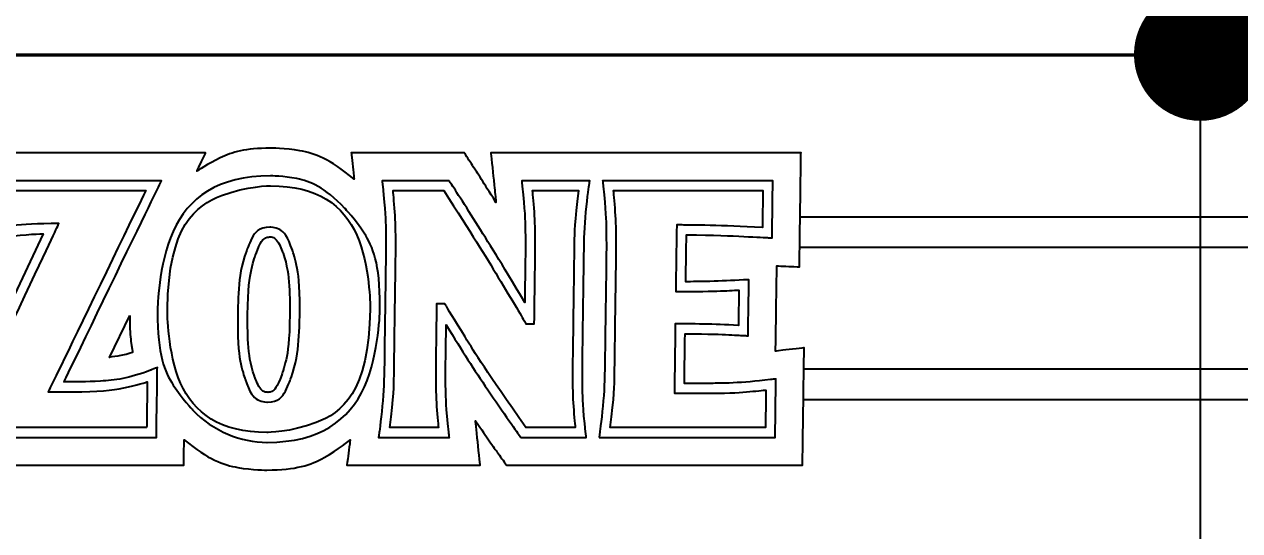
# Model space of a CAD drawing. Header units: metres. Extents: x 5805.4 to 5902.4, y 1788.4 to 1816.4.
# Drawn here: x 5849.482 to 5850.489, y 1791.725 to 1792.145 of the extents above; entities that cross this region are included whole.
import ezdxf

# ---------------------------------------------------------------- set-up
doc = ezdxf.new("R2010")
doc.units = ezdxf.units.M
doc.header["$LTSCALE"] = 0.02
doc.layers.add('A-Cielo Reflejado', color=2, linetype='Continuous')
doc.layers.add('DIM', color=8, linetype='Continuous')
doc.styles.add('Cotas 75', font='arial.ttf', dxfattribs={"height": 0.13})
doc.dimstyles.new('Estilo 75', dxfattribs={"dimtxt": 0.13, "dimasz": 0.11, "dimexe": 0.135, "dimexo": 0, "dimgap": 0.06, "dimtad": 1, "dimzin": 1, "dimdsep": 46, "dimtxsty": 'Cotas 75', "dimblk": 'DOT', "dimcen": 0.135, "dimdle": 0.135, "dimclrd": 9, "dimclre": 9, "dimclrt": 256, "dimadec": 0, "dimazin": 0, "dimtfac": 1, "dimtmove": 1, "dimatfit": 1, "dimfxl": 0, "dimarcsym": 0})

# ---------------------------------------------------------------- blocks, each defined once
blk = doc.blocks.new('_Dot')
at = {"color": 0, "linetype": 'ByBlock', "lineweight": -2}
blk.add_line((-0.5, 0), (-1, 0), dxfattribs=at)
at = {"color": 0, "linetype": 'ByBlock', "const_width": 0.5}
blk.add_lwpolyline([(-0.25, 0, 1), (0.25, 0, 1)], format="xyb", close=True, dxfattribs=at)
blk = doc.blocks.new('*D61')
at = {"layer": 'DIM', "color": 9, "lineweight": -2, "transparency": 16777216}
for p, q in [((5850.6945, 1792.1203), (5850.3216, 1792.1203)), ((5850.4566, 1792.0103), (5850.4566, 1789.2296)), ((5850.6945, 1789.1196), (5850.3216, 1789.1196))]:
    blk.add_line(p, q, dxfattribs=at)
at = {"layer": 'DIM', "color": 9, "lineweight": -2, "transparency": 16777216, "xscale": 0.11, "yscale": 0.11, "zscale": 0.11}
for p, rotation in [((5850.4566, 1792.1203), 90), ((5850.4566, 1789.1196), 270)]:
    blk.add_blockref('_Dot', p, dxfattribs=dict(at, rotation=rotation))
at = {"layer": 'DIM', "transparency": 16777216, "insert": (5850.3302, 1790.62), "char_height": 0.13, "attachment_point": 5, "rotation": 90, "style": 'Cotas 75'}
blk.add_mtext('3.00', dxfattribs=at)
blk = doc.blocks.new('hnr_text')
at = {"color": 8}
for p, q in [((47.941, -5.269), (63.497, -5.269)), ((47.913, -6.269), (63.497, -6.269)), ((48.052, -10.242), (63.497, -10.242)), ((48.052, -11.242), (63.497, -11.242))]:
    blk.add_line(p, q, dxfattribs=at)
for points, knots in [([(42.088, -3.189), (42.088, -3.189), (47.951, -3.189), (47.951, -3.189), (47.951, -3.189), (47.951, -3.189), (47.9, -6.909), (47.9, -6.909), (47.9, -6.909), (47.9, -6.909), (47.161, -6.874), (47.161, -6.874), (47.161, -6.874), (47.161, -6.874), (47.122, -9.658), (47.122, -9.658), (47.122, -9.658), (47.122, -9.658), (48.053, -9.553), (48.053, -9.553), (48.053, -9.553), (48.053, -9.553), (48.001, -13.384), (48.001, -13.384), (48.001, -13.384), (48.001, -13.384), (41.945, -13.384), (41.945, -13.384), (41.945, -13.384), (41.945, -13.384), (40.324, -13.384), (40.324, -13.384), (40.324, -13.384), (40.324, -13.384), (38.335, -13.384), (38.335, -13.384), (38.335, -13.384), (38.335, -13.384), (38.016, -12.932), (38.016, -12.932), (38.016, -12.932), (37.767, -12.578), (37.537, -12.247), (37.325, -11.937), (37.325, -11.937), (37.333, -12.023), (37.342, -12.112), (37.352, -12.204), (37.352, -12.204), (37.352, -12.204), (37.478, -13.384), (37.478, -13.384), (37.478, -13.384), (37.478, -13.384), (33.124, -13.384), (33.124, -13.384), (33.124, -13.384), (33.124, -13.384), (33.235, -12.556), (33.235, -12.556), (33.235, -12.556), (32.429, -13.209), (31.462, -13.541), (30.515, -13.542), (30.515, -13.542), (29.571, -13.542), (28.605, -13.209), (27.81, -12.551), (27.81, -12.551), (27.81, -12.551), (27.799, -13.384), (27.799, -13.384), (27.799, -13.384), (27.799, -13.384), (18.652, -13.384), (18.652, -13.384), (18.652, -13.384), (18.652, -13.384), (21.7, -6.911), (21.7, -6.911), (21.7, -6.911), (21.426, -6.972), (21.217, -7.038), (21.037, -7.092), (21.037, -7.092), (21.037, -7.092), (19.634, -7.529), (19.634, -7.529), (19.634, -7.529), (19.634, -7.529), (19.68, -4.241), (19.68, -4.241), (19.68, -4.241), (19.68, -4.241), (19.694, -3.189), (19.694, -3.189), (19.694, -3.189), (19.694, -3.189), (28.514, -3.189), (28.514, -3.189), (28.514, -3.189), (28.514, -3.189), (28.226, -3.785), (28.226, -3.785), (28.226, -3.785), (28.962, -3.286), (29.805, -3.032), (30.631, -3.032), (30.631, -3.032), (31.585, -3.032), (32.56, -3.372), (33.359, -4.042), (33.359, -4.042), (33.359, -4.042), (33.269, -3.189), (33.269, -3.189), (33.269, -3.189), (34.5, -3.189), (35.731, -3.189), (36.962, -3.189), (36.962, -3.189), (36.962, -3.189), (37.277, -3.68), (37.277, -3.68), (37.277, -3.68), (37.517, -4.053), (37.754, -4.426), (37.991, -4.801), (37.991, -4.801), (37.979, -4.664), (37.966, -4.52), (37.95, -4.368), (37.95, -4.368), (37.95, -4.368), (37.825, -3.189), (37.825, -3.189), (37.825, -3.189), (37.825, -3.189), (42.088, -3.189), (42.088, -3.189), (42.088, -3.189), (42.088, -3.189), (42.088, -3.189), (42.088, -3.189)], [0, 0, 0, 0, 0.027778, 0.027778, 0.027778, 0.041667, 0.055556, 0.055556, 0.055556, 0.069444, 0.083333, 0.083333, 0.083333, 0.097222, 0.111111, 0.111111, 0.111111, 0.125, 0.138889, 0.138889, 0.138889, 0.152778, 0.166667, 0.166667, 0.166667, 0.180556, 0.194444, 0.194444, 0.194444, 0.208333, 0.222222, 0.222222, 0.222222, 0.236111, 0.25, 0.25, 0.25, 0.263889, 0.277778, 0.277778, 0.277778, 0.291667, 0.305556, 0.305556, 0.305556, 0.319444, 0.333333, 0.333333, 0.333333, 0.347222, 0.361111, 0.361111, 0.361111, 0.375, 0.388889, 0.388889, 0.388889, 0.402778, 0.416667, 0.416667, 0.416667, 0.430556, 0.444444, 0.444444, 0.444444, 0.458333, 0.472222, 0.472222, 0.472222, 0.486111, 0.5, 0.5, 0.5, 0.513889, 0.527778, 0.527778, 0.527778, 0.541667, 0.555556, 0.555556, 0.555556, 0.569444, 0.583333, 0.583333, 0.583333, 0.597222, 0.611111, 0.611111, 0.611111, 0.625, 0.638889, 0.638889, 0.638889, 0.652778, 0.666667, 0.666667, 0.666667, 0.680556, 0.694444, 0.694444, 0.694444, 0.708333, 0.722222, 0.722222, 0.722222, 0.736111, 0.75, 0.75, 0.75, 0.763889, 0.777778, 0.777778, 0.777778, 0.791667, 0.805556, 0.805556, 0.805556, 0.819444, 0.833333, 0.833333, 0.833333, 0.847222, 0.861111, 0.861111, 0.861111, 0.875, 0.888889, 0.888889, 0.888889, 0.902778, 0.916667, 0.916667, 0.916667, 0.930556, 0.944444, 0.944444, 0.944444, 0.958333, 0.972222, 0.972222, 0.972222, 0.986111, 1, 1, 1, 1]), ([(27.264, -8.292), (27.264, -8.292), (27.264, -8.292), (27.264, -8.292), (27.264, -8.292), (27.263, -8.317), (27.263, -8.345), (27.264, -8.376), (27.264, -8.376), (27.269, -11.064), (28.987, -12.309), (30.516, -12.315), (30.516, -12.315), (32.06, -12.31), (33.839, -11.033), (33.883, -8.287), (33.883, -8.287), (33.883, -8.256), (33.883, -8.227), (33.883, -8.199), (33.883, -8.199), (33.877, -5.511), (32.159, -4.265), (30.631, -4.259), (30.631, -4.259), (29.086, -4.264), (27.307, -5.541), (27.264, -8.289), (27.264, -8.289), (27.264, -8.289), (27.264, -8.292), (27.264, -8.292), (27.264, -8.292), (27.264, -8.292), (27.264, -8.292), (27.264, -8.292)], [0, 0, 0, 0, 0.111111, 0.111111, 0.111111, 0.166667, 0.222222, 0.222222, 0.222222, 0.277778, 0.333333, 0.333333, 0.333333, 0.388889, 0.444444, 0.444444, 0.444444, 0.5, 0.555556, 0.555556, 0.555556, 0.611111, 0.666667, 0.666667, 0.666667, 0.722222, 0.777778, 0.777778, 0.777778, 0.833333, 0.888889, 0.888889, 0.888889, 0.944444, 1, 1, 1, 1]), ([(20.587, -12.156), (20.587, -12.156), (20.587, -12.156), (20.587, -12.156), (20.587, -12.156), (20.587, -12.156), (26.588, -12.156), (26.588, -12.156), (26.588, -12.156), (26.588, -12.156), (26.609, -10.661), (26.609, -10.661), (26.609, -10.661), (25.885, -10.896), (25.013, -10.988), (24.17, -10.988), (24.17, -10.988), (24.17, -10.988), (23.376, -10.988), (23.376, -10.988), (23.376, -10.988), (23.376, -10.988), (26.556, -4.417), (26.556, -4.417), (26.556, -4.417), (26.556, -4.417), (20.904, -4.417), (20.904, -4.417), (20.904, -4.417), (20.904, -4.417), (20.885, -5.856), (20.885, -5.856), (20.885, -5.856), (21.384, -5.708), (22.183, -5.515), (23.467, -5.495), (23.467, -5.495), (23.467, -5.495), (23.725, -5.491), (23.725, -5.491), (23.725, -5.491), (23.725, -5.491), (20.587, -12.156), (20.587, -12.156)], [0, 0, 0, 0, 0.090909, 0.090909, 0.090909, 0.136364, 0.181818, 0.181818, 0.181818, 0.227273, 0.272727, 0.272727, 0.272727, 0.318182, 0.363636, 0.363636, 0.363636, 0.409091, 0.454545, 0.454545, 0.454545, 0.5, 0.545455, 0.545455, 0.545455, 0.590909, 0.636364, 0.636364, 0.636364, 0.681818, 0.727273, 0.727273, 0.727273, 0.772727, 0.818182, 0.818182, 0.818182, 0.863636, 0.909091, 0.909091, 0.909091, 0.954545, 1, 1, 1, 1]), ([(40.579, -12.157), (40.579, -12.157), (40.579, -12.157), (40.579, -12.157), (40.579, -12.157), (40.507, -11.422), (40.491, -10.851), (40.492, -10.363), (40.492, -10.363), (40.492, -10.166), (40.494, -9.983), (40.497, -9.809), (40.497, -9.809), (40.497, -9.809), (40.539, -6.761), (40.539, -6.761), (40.539, -6.761), (40.547, -6.152), (40.557, -5.444), (40.686, -4.417), (40.686, -4.417), (40.686, -4.417), (39.188, -4.417), (39.188, -4.417), (39.188, -4.417), (39.26, -5.151), (39.276, -5.723), (39.276, -6.212), (39.276, -6.212), (39.275, -6.408), (39.273, -6.59), (39.271, -6.765), (39.271, -6.765), (39.271, -6.765), (39.244, -8.764), (39.244, -8.764), (39.244, -8.764), (39.244, -8.764), (39.085, -8.764), (39.085, -8.764), (39.085, -8.764), (39.085, -8.764), (38.97, -8.764), (38.97, -8.764), (38.97, -8.764), (38.97, -8.764), (38.924, -8.685), (38.924, -8.685), (38.924, -8.685), (38.076, -7.245), (37.195, -5.825), (36.292, -4.417), (36.292, -4.417), (36.292, -4.417), (34.633, -4.417), (34.633, -4.417), (34.633, -4.417), (34.704, -5.151), (34.72, -5.723), (34.72, -6.212), (34.72, -6.212), (34.72, -6.408), (34.718, -6.59), (34.715, -6.765), (34.715, -6.765), (34.715, -6.765), (34.673, -9.813), (34.673, -9.813), (34.673, -9.813), (34.665, -10.422), (34.655, -11.13), (34.527, -12.157), (34.527, -12.157), (34.527, -12.157), (36.113, -12.157), (36.113, -12.157), (36.113, -12.157), (36.04, -11.423), (36.025, -10.852), (36.025, -10.364), (36.025, -10.364), (36.025, -10.167), (36.028, -9.984), (36.031, -9.809), (36.031, -9.809), (36.031, -9.809), (36.054, -8.115), (36.054, -8.115), (36.054, -8.115), (36.054, -8.115), (36.213, -8.115), (36.213, -8.115), (36.213, -8.115), (36.213, -8.115), (36.326, -8.115), (36.326, -8.115), (36.326, -8.115), (36.326, -8.115), (36.373, -8.193), (36.373, -8.193), (36.373, -8.193), (36.945, -9.139), (37.675, -10.314), (38.971, -12.157), (38.971, -12.157), (38.971, -12.157), (40.579, -12.157), (40.579, -12.157)], [0, 0, 0, 0, 0.037037, 0.037037, 0.037037, 0.055556, 0.074074, 0.074074, 0.074074, 0.092593, 0.111111, 0.111111, 0.111111, 0.12963, 0.148148, 0.148148, 0.148148, 0.166667, 0.185185, 0.185185, 0.185185, 0.203704, 0.222222, 0.222222, 0.222222, 0.240741, 0.259259, 0.259259, 0.259259, 0.277778, 0.296296, 0.296296, 0.296296, 0.314815, 0.333333, 0.333333, 0.333333, 0.351852, 0.37037, 0.37037, 0.37037, 0.388889, 0.407407, 0.407407, 0.407407, 0.425926, 0.444444, 0.444444, 0.444444, 0.462963, 0.481481, 0.481481, 0.481481, 0.5, 0.518519, 0.518519, 0.518519, 0.537037, 0.555556, 0.555556, 0.555556, 0.574074, 0.592593, 0.592593, 0.592593, 0.611111, 0.62963, 0.62963, 0.62963, 0.648148, 0.666667, 0.666667, 0.666667, 0.685185, 0.703704, 0.703704, 0.703704, 0.722222, 0.740741, 0.740741, 0.740741, 0.759259, 0.777778, 0.777778, 0.777778, 0.796296, 0.814815, 0.814815, 0.814815, 0.833333, 0.851852, 0.851852, 0.851852, 0.87037, 0.888889, 0.888889, 0.888889, 0.907407, 0.925926, 0.925926, 0.925926, 0.944444, 0.962963, 0.962963, 0.962963, 0.981481, 1, 1, 1, 1]), ([(46.79, -12.157), (46.79, -12.157), (46.79, -12.157), (46.79, -12.157), (46.79, -12.157), (46.79, -12.157), (46.807, -10.928), (46.807, -10.928), (46.807, -10.928), (46.316, -10.98), (45.674, -11.033), (45.02, -11.033), (45.02, -11.033), (45.02, -11.033), (43.816, -11.033), (43.816, -11.033), (43.816, -11.033), (43.816, -11.033), (43.848, -8.77), (43.848, -8.77), (43.848, -8.77), (43.848, -8.77), (44.007, -8.77), (44.007, -8.77), (44.007, -8.77), (44.807, -8.77), (45.469, -8.796), (45.907, -8.818), (45.907, -8.818), (45.907, -8.818), (45.923, -7.666), (45.923, -7.666), (45.923, -7.666), (45.484, -7.688), (44.824, -7.714), (44.026, -7.714), (44.026, -7.714), (44.026, -7.714), (43.862, -7.714), (43.862, -7.714), (43.862, -7.714), (43.862, -7.714), (43.893, -5.54), (43.893, -5.54), (43.893, -5.54), (43.893, -5.54), (44.052, -5.54), (44.052, -5.54), (44.052, -5.54), (44.957, -5.54), (45.983, -5.589), (46.69, -5.623), (46.69, -5.623), (46.69, -5.623), (46.706, -4.417), (46.706, -4.417), (46.706, -4.417), (46.706, -4.417), (41.832, -4.417), (41.832, -4.417), (41.832, -4.417), (41.903, -5.149), (41.919, -5.72), (41.919, -6.208), (41.919, -6.208), (41.919, -6.405), (41.916, -6.589), (41.914, -6.765), (41.914, -6.765), (41.914, -6.765), (41.872, -9.814), (41.872, -9.814), (41.872, -9.814), (41.863, -10.422), (41.854, -11.131), (41.726, -12.157), (41.726, -12.157), (41.726, -12.157), (46.79, -12.157), (46.79, -12.157)], [0, 0, 0, 0, 0.05, 0.05, 0.05, 0.075, 0.1, 0.1, 0.1, 0.125, 0.15, 0.15, 0.15, 0.175, 0.2, 0.2, 0.2, 0.225, 0.25, 0.25, 0.25, 0.275, 0.3, 0.3, 0.3, 0.325, 0.35, 0.35, 0.35, 0.375, 0.4, 0.4, 0.4, 0.425, 0.45, 0.45, 0.45, 0.475, 0.5, 0.5, 0.5, 0.525, 0.55, 0.55, 0.55, 0.575, 0.6, 0.6, 0.6, 0.625, 0.65, 0.65, 0.65, 0.675, 0.7, 0.7, 0.7, 0.725, 0.75, 0.75, 0.75, 0.775, 0.8, 0.8, 0.8, 0.825, 0.85, 0.85, 0.85, 0.875, 0.9, 0.9, 0.9, 0.925, 0.95, 0.95, 0.95, 0.975, 1, 1, 1, 1]), ([(29.801, -10.577), (29.801, -10.577), (29.801, -10.577), (29.801, -10.577), (29.801, -10.577), (29.647, -10.125), (29.561, -9.481), (29.56, -8.639), (29.56, -8.639), (29.56, -8.581), (29.561, -8.523), (29.562, -8.465), (29.562, -8.465), (29.575, -7.567), (29.676, -6.88), (29.843, -6.4), (29.843, -6.4), (30.008, -5.931), (30.25, -5.618), (30.61, -5.608), (30.61, -5.608), (30.96, -5.616), (31.193, -5.916), (31.345, -6.358), (31.345, -6.358), (31.499, -6.81), (31.586, -7.456), (31.586, -8.298), (31.586, -8.298), (31.586, -8.354), (31.586, -8.412), (31.585, -8.47), (31.585, -8.47), (31.572, -9.368), (31.471, -10.055), (31.303, -10.534), (31.303, -10.534), (31.138, -11.004), (30.896, -11.317), (30.536, -11.326), (30.536, -11.326), (30.187, -11.319), (29.952, -11.019), (29.801, -10.577)], [0, 0, 0, 0, 0.090909, 0.090909, 0.090909, 0.136364, 0.181818, 0.181818, 0.181818, 0.227273, 0.272727, 0.272727, 0.272727, 0.318182, 0.363636, 0.363636, 0.363636, 0.409091, 0.454545, 0.454545, 0.454545, 0.5, 0.545455, 0.545455, 0.545455, 0.590909, 0.636364, 0.636364, 0.636364, 0.681818, 0.727273, 0.727273, 0.727273, 0.772727, 0.818182, 0.818182, 0.818182, 0.863636, 0.909091, 0.909091, 0.909091, 0.954545, 1, 1, 1, 1]), ([(26.036, -8.49), (26.036, -8.49), (25.372, -9.862), (25.372, -9.862), (25.372, -9.862), (25.649, -9.823), (25.908, -9.771), (26.131, -9.705), (26.131, -9.705), (26.068, -9.342), (26.035, -8.958), (26.036, -8.556), (26.036, -8.556), (26.036, -8.541), (26.035, -8.519), (26.036, -8.49)], [0, 0, 0, 0, 0.25, 0.25, 0.25, 0.375, 0.5, 0.5, 0.5, 0.625, 0.75, 0.75, 0.75, 0.875, 1, 1, 1, 1])]:
    blk.add_open_spline(points, degree=3, knots=knots)
for points, knots in [([(30.516, -12.637), (29.663, -12.637), (28.768, -12.285), (28.086, -11.573), (28.086, -11.573), (27.404, -10.862), (26.941, -9.791), (26.942, -8.376), (26.942, -8.376), (26.942, -8.347), (26.941, -8.315), (26.943, -8.281), (26.943, -8.281), (26.979, -5.387), (28.908, -3.933), (30.631, -3.937), (30.631, -3.937), (31.484, -3.937), (32.378, -4.289), (33.06, -5.001), (33.06, -5.001), (33.742, -5.713), (34.205, -6.783), (34.205, -8.199), (34.205, -8.199), (34.205, -8.228), (34.204, -8.258), (34.204, -8.289), (34.204, -8.289), (34.169, -11.181), (32.245, -12.637), (30.524, -12.637), (30.524, -12.637), (30.521, -12.637), (30.518, -12.637), (30.516, -12.637)], [0, 0, 0, 0, 0.111111, 0.111111, 0.111111, 0.166667, 0.222222, 0.222222, 0.222222, 0.277778, 0.333333, 0.333333, 0.333333, 0.388889, 0.444444, 0.444444, 0.444444, 0.5, 0.555556, 0.555556, 0.555556, 0.611111, 0.666667, 0.666667, 0.666667, 0.722222, 0.777778, 0.777778, 0.777778, 0.833333, 0.888889, 0.888889, 0.888889, 0.944444, 1, 1, 1, 1]), ([(20.079, -12.479), (20.079, -12.479), (23.213, -5.824), (23.213, -5.824), (23.213, -5.824), (21.926, -5.87), (21.209, -6.091), (20.769, -6.228), (20.769, -6.228), (20.769, -6.228), (20.557, -6.293), (20.557, -6.293), (20.557, -6.293), (20.557, -6.293), (20.585, -4.254), (20.585, -4.254), (20.585, -4.254), (20.585, -4.254), (20.587, -4.095), (20.587, -4.095), (20.587, -4.095), (20.587, -4.095), (27.07, -4.095), (27.07, -4.095), (27.07, -4.095), (27.07, -4.095), (23.889, -10.666), (23.889, -10.666), (23.889, -10.666), (23.889, -10.666), (24.17, -10.666), (24.17, -10.666), (24.17, -10.666), (25.074, -10.667), (26.013, -10.553), (26.715, -10.282), (26.715, -10.282), (26.715, -10.282), (26.937, -10.196), (26.937, -10.196), (26.937, -10.196), (26.937, -10.196), (26.906, -12.479), (26.906, -12.479), (26.906, -12.479), (26.906, -12.479), (20.079, -12.479), (20.079, -12.479)], [0, 0, 0, 0, 0.083333, 0.083333, 0.083333, 0.125, 0.166667, 0.166667, 0.166667, 0.208333, 0.25, 0.25, 0.25, 0.291667, 0.333333, 0.333333, 0.333333, 0.375, 0.416667, 0.416667, 0.416667, 0.458333, 0.5, 0.5, 0.5, 0.541667, 0.583333, 0.583333, 0.583333, 0.625, 0.666667, 0.666667, 0.666667, 0.708333, 0.75, 0.75, 0.75, 0.791667, 0.833333, 0.833333, 0.833333, 0.875, 0.916667, 0.916667, 0.916667, 0.958333, 1, 1, 1, 1]), ([(38.805, -12.479), (38.805, -12.479), (38.756, -12.41), (38.756, -12.41), (38.756, -12.41), (37.622, -10.8), (36.911, -9.689), (36.366, -8.801), (36.366, -8.801), (36.366, -8.801), (36.352, -9.813), (36.352, -9.813), (36.352, -9.813), (36.35, -9.988), (36.347, -10.17), (36.347, -10.364), (36.347, -10.364), (36.347, -10.883), (36.364, -11.492), (36.451, -12.301), (36.451, -12.301), (36.451, -12.301), (36.47, -12.479), (36.47, -12.479), (36.47, -12.479), (36.47, -12.479), (34.159, -12.479), (34.159, -12.479), (34.159, -12.479), (34.159, -12.479), (34.184, -12.296), (34.184, -12.296), (34.184, -12.296), (34.332, -11.187), (34.342, -10.452), (34.351, -9.809), (34.351, -9.809), (34.351, -9.809), (34.393, -6.761), (34.393, -6.761), (34.393, -6.761), (34.396, -6.586), (34.398, -6.405), (34.398, -6.212), (34.398, -6.212), (34.398, -5.691), (34.38, -5.081), (34.295, -4.273), (34.295, -4.273), (34.295, -4.273), (34.275, -4.095), (34.275, -4.095), (34.275, -4.095), (34.275, -4.095), (36.38, -4.095), (36.38, -4.095), (36.38, -4.095), (36.38, -4.095), (36.38, -4.095), (36.38, -4.095), (36.38, -4.095), (36.38, -4.095), (36.38, -4.095), (36.38, -4.095), (36.38, -4.095), (36.38, -4.095), (36.468, -4.095), (36.468, -4.095), (36.468, -4.095), (36.468, -4.095), (36.515, -4.169), (36.515, -4.169), (36.515, -4.169), (37.341, -5.456), (38.149, -6.752), (38.931, -8.066), (38.931, -8.066), (38.931, -8.066), (38.949, -6.761), (38.949, -6.761), (38.949, -6.761), (38.952, -6.586), (38.954, -6.405), (38.954, -6.212), (38.954, -6.212), (38.954, -5.691), (38.936, -5.081), (38.85, -4.273), (38.85, -4.273), (38.85, -4.273), (38.832, -4.095), (38.832, -4.095), (38.832, -4.095), (38.832, -4.095), (41.053, -4.095), (41.053, -4.095), (41.053, -4.095), (41.053, -4.095), (41.028, -4.278), (41.028, -4.278), (41.028, -4.278), (40.879, -5.387), (40.87, -6.122), (40.861, -6.765), (40.861, -6.765), (40.861, -6.765), (40.818, -9.813), (40.818, -9.813), (40.818, -9.813), (40.816, -9.988), (40.813, -10.169), (40.814, -10.363), (40.814, -10.363), (40.814, -10.882), (40.831, -11.491), (40.918, -12.301), (40.918, -12.301), (40.918, -12.301), (40.937, -12.479), (40.937, -12.479), (40.937, -12.479), (40.937, -12.479), (38.805, -12.479), (38.805, -12.479)], [0, 0, 0, 0, 0.032258, 0.032258, 0.032258, 0.048387, 0.064516, 0.064516, 0.064516, 0.080645, 0.096774, 0.096774, 0.096774, 0.112903, 0.129032, 0.129032, 0.129032, 0.145161, 0.16129, 0.16129, 0.16129, 0.177419, 0.193548, 0.193548, 0.193548, 0.209677, 0.225806, 0.225806, 0.225806, 0.241935, 0.258065, 0.258065, 0.258065, 0.274194, 0.290323, 0.290323, 0.290323, 0.306452, 0.322581, 0.322581, 0.322581, 0.33871, 0.354839, 0.354839, 0.354839, 0.370968, 0.387097, 0.387097, 0.387097, 0.403226, 0.419355, 0.419355, 0.419355, 0.435484, 0.451613, 0.451613, 0.451613, 0.467742, 0.483871, 0.483871, 0.483871, 0.5, 0.516129, 0.516129, 0.516129, 0.532258, 0.548387, 0.548387, 0.548387, 0.564516, 0.580645, 0.580645, 0.580645, 0.596774, 0.612903, 0.612903, 0.612903, 0.629032, 0.645161, 0.645161, 0.645161, 0.66129, 0.677419, 0.677419, 0.677419, 0.693548, 0.709677, 0.709677, 0.709677, 0.725806, 0.741935, 0.741935, 0.741935, 0.758065, 0.774194, 0.774194, 0.774194, 0.790323, 0.806452, 0.806452, 0.806452, 0.822581, 0.83871, 0.83871, 0.83871, 0.854839, 0.870968, 0.870968, 0.870968, 0.887097, 0.903226, 0.903226, 0.903226, 0.919355, 0.935484, 0.935484, 0.935484, 0.951613, 0.967742, 0.967742, 0.967742, 0.983871, 1, 1, 1, 1]), ([(41.358, -12.479), (41.358, -12.479), (41.383, -12.297), (41.383, -12.297), (41.383, -12.297), (41.531, -11.187), (41.541, -10.452), (41.55, -9.809), (41.55, -9.809), (41.55, -9.809), (41.592, -6.761), (41.592, -6.761), (41.592, -6.761), (41.594, -6.585), (41.596, -6.403), (41.596, -6.208), (41.596, -6.208), (41.596, -5.689), (41.579, -5.08), (41.494, -4.273), (41.494, -4.273), (41.494, -4.273), (41.475, -4.095), (41.475, -4.095), (41.475, -4.095), (41.475, -4.095), (47.032, -4.095), (47.032, -4.095), (47.032, -4.095), (47.032, -4.095), (47.007, -5.96), (47.007, -5.96), (47.007, -5.96), (47.007, -5.96), (46.841, -5.953), (46.841, -5.953), (46.841, -5.953), (46.174, -5.921), (45.139, -5.868), (44.21, -5.863), (44.21, -5.863), (44.21, -5.863), (44.189, -7.392), (44.189, -7.392), (44.189, -7.392), (45.016, -7.388), (45.679, -7.357), (46.077, -7.336), (46.077, -7.336), (46.077, -7.336), (46.249, -7.326), (46.249, -7.326), (46.249, -7.326), (46.249, -7.326), (46.224, -9.157), (46.224, -9.157), (46.224, -9.157), (46.224, -9.157), (46.057, -9.148), (46.057, -9.148), (46.057, -9.148), (45.658, -9.127), (44.994, -9.096), (44.165, -9.092), (44.165, -9.092), (44.165, -9.092), (44.143, -10.711), (44.143, -10.711), (44.143, -10.711), (44.143, -10.711), (45.02, -10.711), (45.02, -10.711), (45.02, -10.711), (45.738, -10.711), (46.451, -10.645), (46.952, -10.588), (46.952, -10.588), (46.952, -10.588), (47.133, -10.568), (47.133, -10.568), (47.133, -10.568), (47.133, -10.568), (47.107, -12.479), (47.107, -12.479), (47.107, -12.479), (47.107, -12.479), (41.358, -12.479), (41.358, -12.479)], [0, 0, 0, 0, 0.045455, 0.045455, 0.045455, 0.068182, 0.090909, 0.090909, 0.090909, 0.113636, 0.136364, 0.136364, 0.136364, 0.159091, 0.181818, 0.181818, 0.181818, 0.204545, 0.227273, 0.227273, 0.227273, 0.25, 0.272727, 0.272727, 0.272727, 0.295455, 0.318182, 0.318182, 0.318182, 0.340909, 0.363636, 0.363636, 0.363636, 0.386364, 0.409091, 0.409091, 0.409091, 0.431818, 0.454545, 0.454545, 0.454545, 0.477273, 0.5, 0.5, 0.5, 0.522727, 0.545455, 0.545455, 0.545455, 0.568182, 0.590909, 0.590909, 0.590909, 0.613636, 0.636364, 0.636364, 0.636364, 0.659091, 0.681818, 0.681818, 0.681818, 0.704545, 0.727273, 0.727273, 0.727273, 0.75, 0.772727, 0.772727, 0.772727, 0.795455, 0.818182, 0.818182, 0.818182, 0.840909, 0.863636, 0.863636, 0.863636, 0.886364, 0.909091, 0.909091, 0.909091, 0.931818, 0.954545, 0.954545, 0.954545, 0.977273, 1, 1, 1, 1]), ([(31, -10.428), (31, -10.428), (31, -10.428), (31, -10.428), (31, -10.428), (31.15, -10.001), (31.251, -9.34), (31.263, -8.466), (31.263, -8.466), (31.264, -8.408), (31.264, -8.353), (31.264, -8.298), (31.264, -8.298), (31.265, -7.479), (31.177, -6.86), (31.04, -6.462), (31.04, -6.462), (30.9, -6.056), (30.727, -5.922), (30.61, -5.93), (30.61, -5.93), (30.489, -5.921), (30.299, -6.071), (30.147, -6.507), (30.147, -6.507), (29.997, -6.934), (29.895, -7.595), (29.884, -8.47), (29.884, -8.47), (29.883, -8.528), (29.882, -8.584), (29.882, -8.639), (29.882, -8.639), (29.881, -9.458), (29.969, -10.075), (30.106, -10.473), (30.106, -10.473), (30.246, -10.879), (30.419, -11.012), (30.536, -11.004), (30.536, -11.004), (30.657, -11.014), (30.847, -10.864), (31, -10.428)], [0, 0, 0, 0, 0.090909, 0.090909, 0.090909, 0.136364, 0.181818, 0.181818, 0.181818, 0.227273, 0.272727, 0.272727, 0.272727, 0.318182, 0.363636, 0.363636, 0.363636, 0.409091, 0.454545, 0.454545, 0.454545, 0.5, 0.545455, 0.545455, 0.545455, 0.590909, 0.636364, 0.636364, 0.636364, 0.681818, 0.727273, 0.727273, 0.727273, 0.772727, 0.818182, 0.818182, 0.818182, 0.863636, 0.909091, 0.909091, 0.909091, 0.954545, 1, 1, 1, 1])]:
    blk.add_open_spline(points, degree=3, knots=knots, dxfattribs=at)
blk = doc.blocks.new('HNR_ZONE')
blk.add_line((-12, 118), (115, 118))
blk.add_blockref('hnr_text', (51.5, 118))

msp = doc.modelspace()

# ---------------------------------------------------------------- linework, layer by layer
at = {"layer": 'A-Cielo Reflejado'}
msp.add_lwpolyline([(5852.8301, 1792.1203), (5844.4747, 1792.1203)], dxfattribs=at)

# ---------------------------------------------------------------- dimensions: what is measured, and where the dimension line sits
at = {"layer": 'DIM'}
dim = msp.add_linear_dim(base=(5850.4566, 1789.1196), p1=(5850.6945, 1792.1203), p2=(5850.6945, 1789.1196), angle=90, dimstyle='Estilo 75', dxfattribs=at)
dim.commit()
dim.dimension.update_dxf_attribs({"geometry": '*D61', "text_midpoint": (5850.3302, 1790.62)})

# ---------------------------------------------------------------- next in the draw order: block references
at = {"xscale": 0.02539583333333333, "yscale": 0.02539583333333333, "zscale": 0.02539583333333333}
msp.add_blockref('HNR_ZONE', (5847.5999, 1789.1229), dxfattribs=at)

doc.saveas('drawing.dxf')
